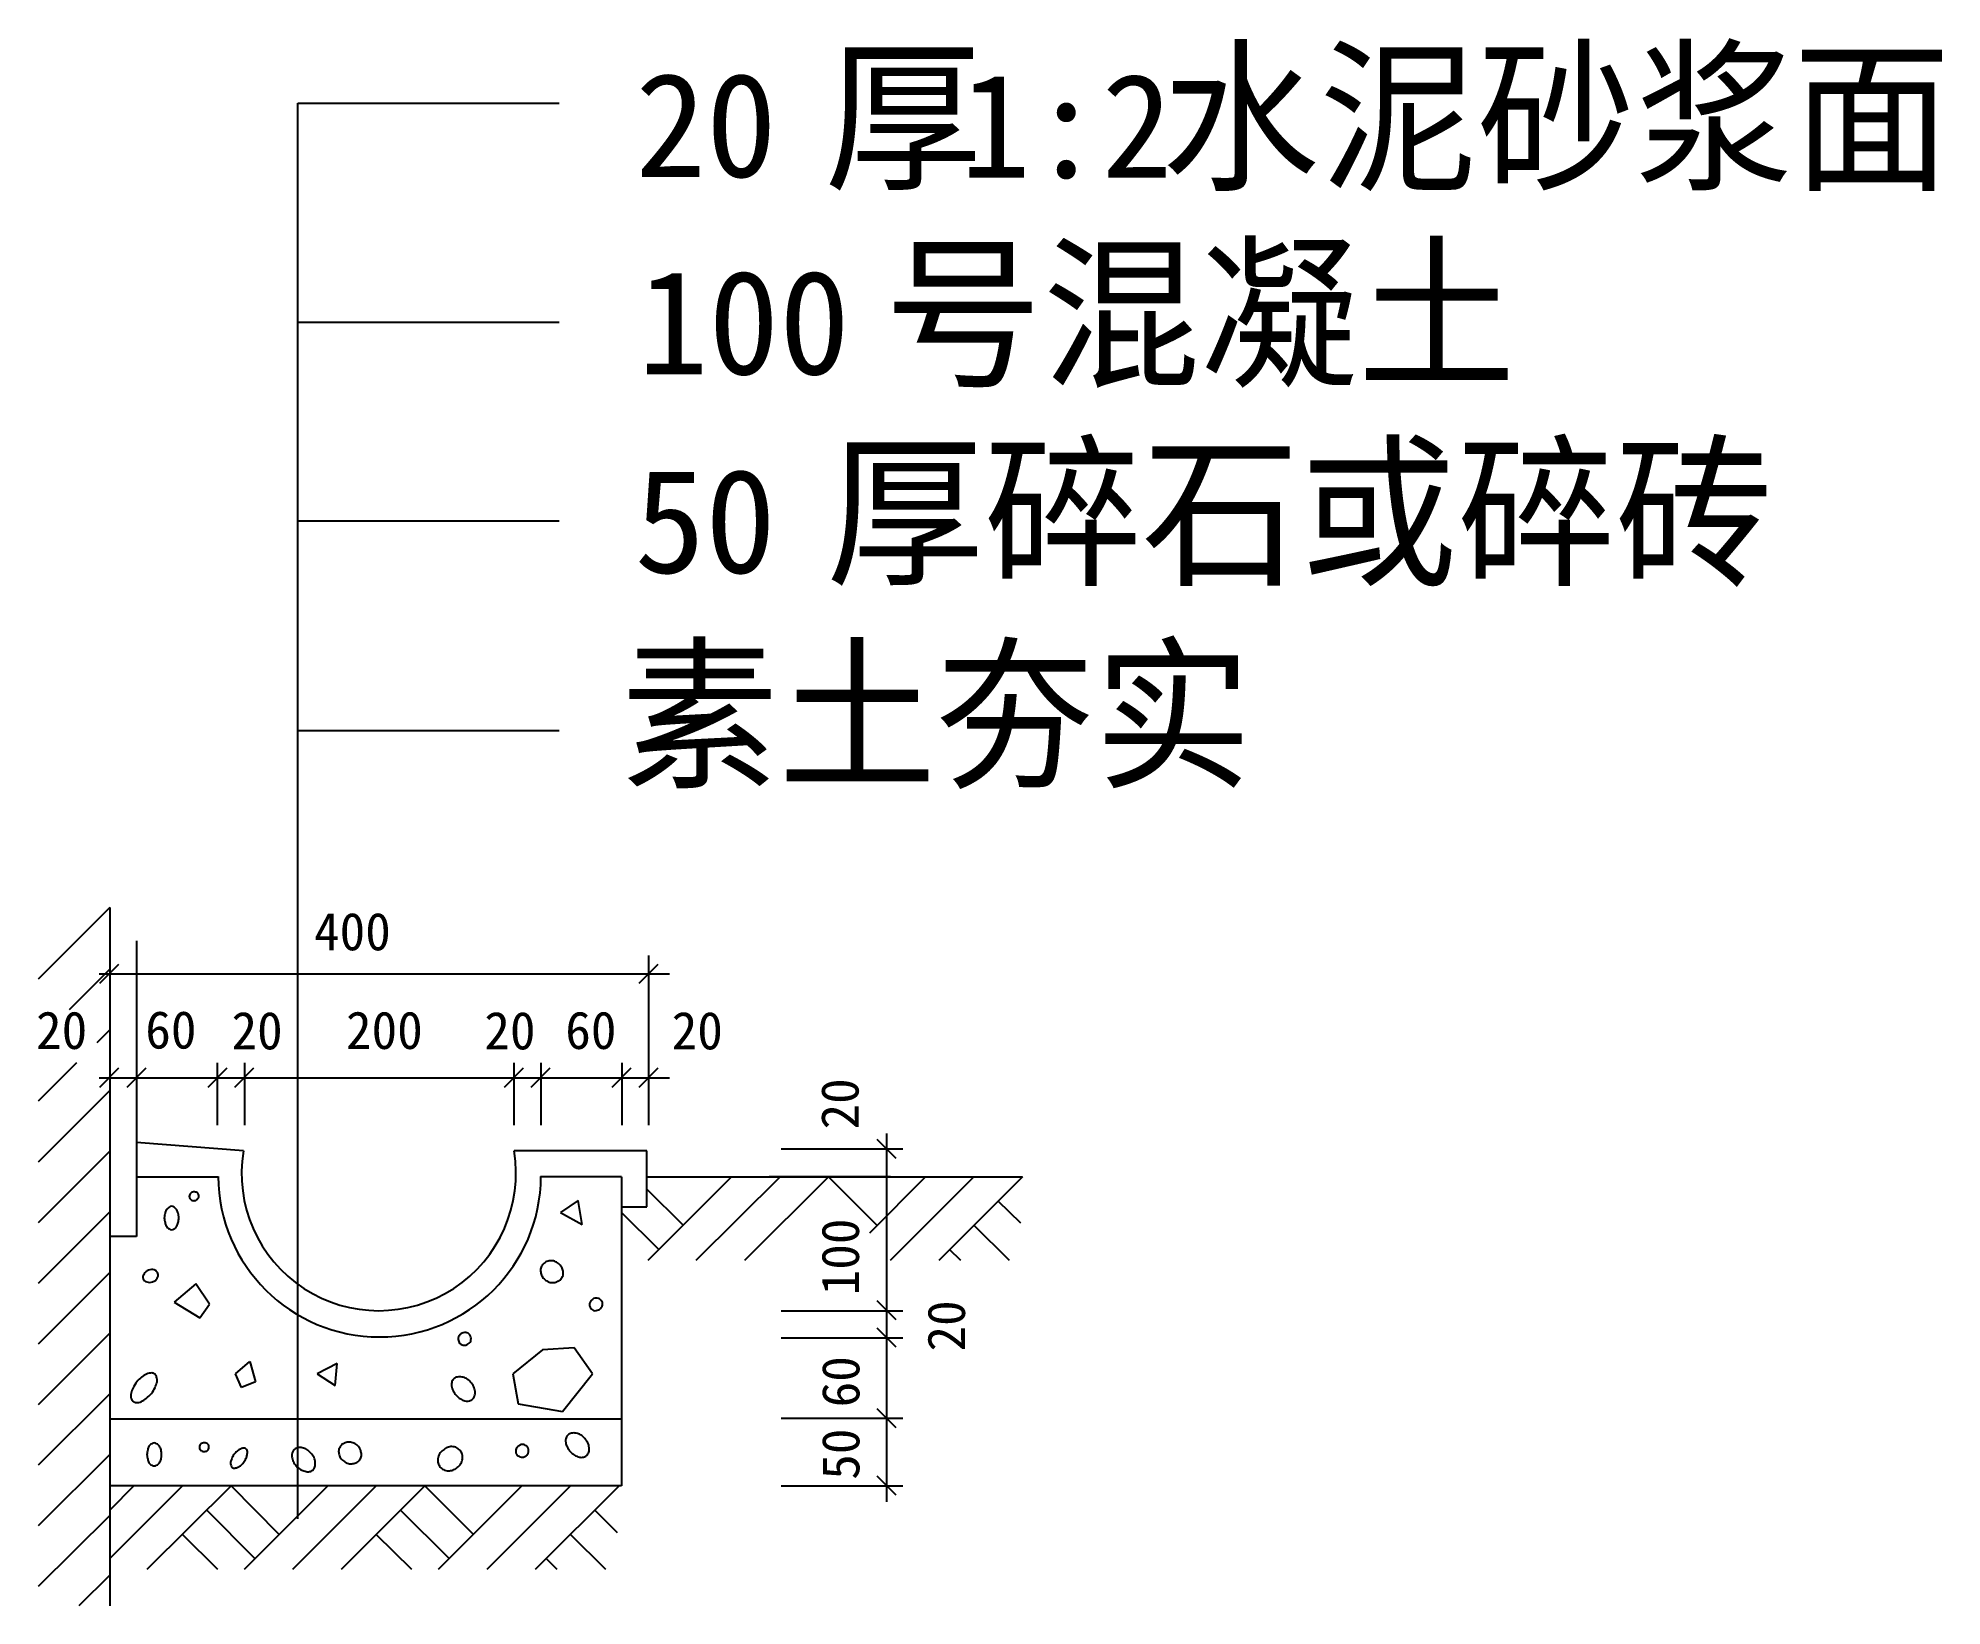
# Model space of a CAD drawing. Header units: metres. Extents: x 282.2 to 329.3, y 273.3 to 312.1.
import ezdxf

# ---------------------------------------------------------------- set-up
doc = ezdxf.new("R2010")
doc.units = ezdxf.units.M

msp = doc.modelspace()

# ---------------------------------------------------------------- linework, layer by layer
for p, q in [((288.62, 310.44), (295.08, 310.44)), ((288.62, 290.54), (288.62, 310.44)), ((288.62, 305.03), (295.08, 305.03)), ((288.62, 300.12), (295.08, 300.12)), ((288.62, 294.93), (295.08, 294.93)), ((283.97, 290.56), (282.2, 288.79)), ((288.62, 275.44), (288.62, 290.54)), ((284.63, 289.73), (284.63, 282.42)), ((283.97, 289.03), (282.97, 288.03)), ((297.29, 289.37), (297.29, 285.18)), ((283.71, 288.92), (297.81, 288.92)), ((283.97, 287.53), (283.65, 287.21)), ((283.15, 286.72), (282.2, 285.77)), ((286.63, 286.72), (286.63, 285.18)), ((287.3, 286.72), (287.3, 285.18)), ((293.96, 286.72), (293.96, 285.18)), ((294.63, 286.72), (294.63, 285.18)), ((296.63, 286.72), (296.63, 285.18)), ((283.71, 286.35), (297.81, 286.35)), ((283.97, 286.03), (282.2, 284.26)), ((284.63, 285.97), (284.63, 284.43)), ((287.28, 284.54), (284.63, 284.75)), ((303.17, 284.97), (303.17, 275.86)), ((283.97, 284.53), (282.2, 282.76)), ((297.25, 284.54), (293.97, 284.54)), ((297.25, 283.16), (297.25, 284.54)), ((300.57, 284.59), (303.57, 284.59)), ((299.34, 283.9), (297.27, 281.83)), ((300.54, 283.9), (298.46, 281.83)), ((301.74, 283.9), (299.66, 281.83)), ((300.27, 283.91), (303.27, 283.91)), ((302.93, 282.7), (301.74, 283.9)), ((304.13, 283.9), (302.75, 282.51)), ((305.33, 283.9), (303.26, 281.83)), ((306.53, 283.9), (304.46, 281.83)), ((295.55, 283.31), (295.11, 283.02)), ((295.65, 282.72), (295.55, 283.31)), ((298.14, 282.7), (297.25, 283.59)), ((306.49, 282.75), (305.93, 283.3)), ((283.97, 283.03), (282.2, 281.26)), ((295.11, 283.02), (295.65, 282.72)), ((296.62, 283.16), (297.25, 283.16)), ((297.54, 282.1), (296.62, 283.02)), ((284.63, 282.42), (283.97, 282.42)), ((306.21, 281.83), (305.33, 282.7)), ((305.01, 281.83), (304.73, 282.1)), ((283.97, 281.53), (282.2, 279.76)), ((286.1, 281.25), (285.56, 280.8)), ((286.44, 280.75), (286.1, 281.25)), ((285.56, 280.8), (286.2, 280.41)), ((286.2, 280.41), (286.44, 280.75)), ((300.57, 280.59), (303.57, 280.59)), ((283.97, 280.03), (282.2, 278.26)), ((294.67, 279.62), (293.93, 279.03)), ((295.45, 279.67), (294.67, 279.62)), ((295.9, 279.03), (295.45, 279.67)), ((300.57, 279.92), (303.57, 279.92)), ((287.08, 279.03), (287.43, 279.33)), ((287.43, 279.33), (287.57, 278.83)), ((289.59, 279.28), (289.1, 279.03)), ((289.54, 278.74), (289.59, 279.28)), ((287.23, 278.69), (287.08, 279.03)), ((287.57, 278.83), (287.23, 278.69)), ((289.1, 279.03), (289.54, 278.74)), ((293.93, 279.03), (294.07, 278.29)), ((295.16, 278.1), (295.9, 279.03)), ((283.97, 278.53), (282.2, 276.77)), ((294.07, 278.29), (295.16, 278.1)), ((300.57, 277.93), (303.57, 277.93)), ((283.97, 277.03), (282.2, 275.27)), ((285.77, 276.26), (283.97, 274.46)), ((284.57, 276.26), (283.97, 275.66)), ((286.97, 276.26), (284.89, 274.19)), ((288.16, 275.06), (286.97, 276.26)), ((289.36, 276.26), (287.29, 274.19)), ((290.56, 276.26), (288.49, 274.19)), ((291.76, 276.26), (289.69, 274.19)), ((292.96, 275.06), (291.76, 276.26)), ((294.16, 276.26), (292.09, 274.19)), ((295.36, 276.26), (293.29, 274.19)), ((296.56, 276.26), (294.49, 274.19)), ((300.57, 276.26), (303.57, 276.26)), ((283.97, 275.53), (282.2, 273.77)), ((287.56, 274.46), (286.37, 275.66)), ((292.36, 274.46), (291.16, 275.66)), ((296.52, 275.1), (295.96, 275.66)), ((286.64, 274.19), (285.77, 275.06)), ((291.44, 274.19), (290.56, 275.06)), ((296.23, 274.19), (295.36, 275.06)), ((295.03, 274.19), (294.76, 274.46)), ((283.97, 274.05), (283.21, 273.29))]:
    msp.add_line(p, q)
for points in [[(283.97, 290.56), (283.97, 273.29)], [(283.73, 288.69), (284.2, 289.16)], [(297.06, 288.69), (297.53, 289.16)], [(283.73, 286.12), (284.2, 286.59)], [(284.4, 286.12), (284.87, 286.59)], [(286.4, 286.12), (286.87, 286.59)], [(287.06, 286.12), (287.53, 286.59)], [(293.73, 286.12), (294.2, 286.59)], [(294.39, 286.12), (294.86, 286.59)], [(296.39, 286.12), (296.86, 286.59)], [(297.06, 286.12), (297.53, 286.59)], [(303.41, 284.35), (302.94, 284.82)], [(284.63, 283.9), (286.65, 283.9)], [(296.62, 283.9), (294.62, 283.9)], [(296.62, 283.9), (296.62, 276.26)], [(297.25, 283.9), (306.53, 283.9)], [(303.41, 280.36), (302.94, 280.83)], [(303.41, 279.69), (302.94, 280.16)], [(303.41, 277.69), (302.94, 278.16)], [(296.62, 277.91), (283.97, 277.91)], [(296.56, 276.26), (283.97, 276.26)], [(296.62, 276.26), (296.56, 276.26)], [(303.41, 276.03), (302.94, 276.5)]]:
    msp.add_lwpolyline(points)
for points in [[(286.04, 283.53, 0.09), (285.99, 283.51, 0.09), (285.96, 283.48, 0.1), (285.94, 283.44, 0.11), (285.94, 283.4, 0.11), (285.95, 283.36, 0.1), (285.98, 283.33, 0.09), (286.03, 283.31, 0.09), (286.07, 283.31, 0.09), (286.12, 283.33, 0.09), (286.15, 283.36, 0.1), (286.17, 283.4, 0.11), (286.17, 283.44, 0.11), (286.16, 283.48, 0.1), (286.13, 283.51, 0.09), (286.09, 283.52, 0.09), (286.04, 283.53, 0.09)], [(285.68, 282.88, 0.06), (285.66, 283, 0.08), (285.63, 283.08, 0.11), (285.56, 283.15, 0.15), (285.5, 283.17, 0.15), (285.44, 283.15, 0.11), (285.37, 283.08, 0.08), (285.34, 283, 0.06), (285.32, 282.88, 0.06), (285.34, 282.77, 0.08), (285.37, 282.68, 0.11), (285.44, 282.61, 0.15), (285.5, 282.59, 0.15), (285.56, 282.61, 0.11), (285.63, 282.68, 0.08), (285.66, 282.77, 0.06), (285.68, 282.88, 0.06)], [(284.93, 281.59, 0.08), (284.86, 281.55, 0.09), (284.82, 281.5, 0.1), (284.79, 281.44, 0.12), (284.8, 281.38, 0.12), (284.83, 281.33, 0.1), (284.89, 281.3, 0.09), (284.96, 281.29, 0.08), (285.03, 281.3, 0.08), (285.1, 281.34, 0.09), (285.14, 281.39, 0.1), (285.17, 281.46, 0.12), (285.16, 281.51, 0.12), (285.13, 281.56, 0.1), (285.07, 281.6, 0.09), (285, 281.61, 0.08), (284.93, 281.59, 0.08)], [(295.04, 281.77, 0.09), (294.94, 281.82, 0.09), (294.83, 281.82, 0.1), (294.73, 281.78, 0.11), (294.66, 281.71, 0.11), (294.62, 281.62, 0.1), (294.63, 281.52, 0.09), (294.67, 281.42, 0.09), (294.75, 281.34, 0.09), (294.86, 281.29, 0.09), (294.97, 281.29, 0.1), (295.07, 281.33, 0.11), (295.14, 281.39, 0.11), (295.18, 281.49, 0.1), (295.17, 281.59, 0.09), (295.12, 281.69, 0.09), (295.04, 281.77, 0.09)], [(295.9, 280.87, 0.09), (295.86, 280.83, 0.1), (295.83, 280.77, 0.1), (295.83, 280.71, 0.1), (295.86, 280.65, 0.1), (295.9, 280.61, 0.1), (295.96, 280.59, 0.1), (296.02, 280.6, 0.09), (296.08, 280.62, 0.09), (296.12, 280.67, 0.1), (296.15, 280.73, 0.1), (296.15, 280.79, 0.1), (296.12, 280.84, 0.1), (296.08, 280.88, 0.1), (296.02, 280.9, 0.1), (295.96, 280.9, 0.09), (295.9, 280.87, 0.09)], [(292.65, 280.02, 0.09), (292.61, 279.97, 0.1), (292.58, 279.91, 0.1), (292.59, 279.85, 0.1), (292.61, 279.8, 0.1), (292.65, 279.76, 0.1), (292.71, 279.74, 0.1), (292.77, 279.74, 0.09), (292.83, 279.77, 0.09), (292.88, 279.81, 0.1), (292.9, 279.87, 0.1), (292.9, 279.93, 0.1), (292.87, 279.99, 0.1), (292.83, 280.03, 0.1), (292.77, 280.05, 0.1), (292.71, 280.04, 0.09), (292.65, 280.02, 0.09)], [(284.64, 278.83, 0.05), (284.55, 278.68, 0.07), (284.5, 278.55, 0.11), (284.5, 278.42, 0.17), (284.55, 278.35, 0.17), (284.63, 278.32, 0.11), (284.75, 278.34, 0.07), (284.87, 278.42, 0.05), (285, 278.54, 0.05), (285.09, 278.69, 0.07), (285.14, 278.82, 0.11), (285.13, 278.95, 0.17), (285.09, 279.02, 0.17), (285.01, 279.05, 0.11), (284.88, 279.02, 0.07), (284.76, 278.95, 0.05), (284.64, 278.83, 0.05)], [(292.53, 278.5, 0.07), (292.64, 278.41, 0.08), (292.75, 278.36, 0.11), (292.86, 278.36, 0.13), (292.94, 278.4, 0.13), (292.99, 278.48, 0.11), (293, 278.59, 0.08), (292.97, 278.71, 0.07), (292.89, 278.82, 0.07), (292.79, 278.91, 0.08), (292.68, 278.95, 0.11), (292.56, 278.95, 0.13), (292.48, 278.91, 0.13), (292.43, 278.84, 0.11), (292.42, 278.73, 0.08), (292.46, 278.61, 0.07), (292.53, 278.5, 0.07)], [(285.25, 277.03, 0.06), (285.24, 277.15, 0.08), (285.2, 277.24, 0.11), (285.13, 277.3, 0.15), (285.07, 277.32, 0.15), (285.01, 277.3, 0.11), (284.94, 277.24, 0.08), (284.91, 277.15, 0.06), (284.89, 277.03, 0.06), (284.91, 276.92, 0.08), (284.94, 276.83, 0.11), (285.01, 276.77, 0.15), (285.07, 276.75, 0.15), (285.13, 276.77, 0.11), (285.2, 276.83, 0.08), (285.24, 276.92, 0.06), (285.25, 277.03, 0.06)], [(286.29, 277.32, 0.09), (286.24, 277.31, 0.09), (286.21, 277.28, 0.1), (286.19, 277.24, 0.11), (286.19, 277.2, 0.11), (286.2, 277.16, 0.1), (286.23, 277.13, 0.09), (286.28, 277.11, 0.09), (286.32, 277.11, 0.09), (286.37, 277.12, 0.09), (286.4, 277.15, 0.1), (286.42, 277.19, 0.11), (286.42, 277.24, 0.11), (286.41, 277.27, 0.1), (286.38, 277.31, 0.09), (286.33, 277.32, 0.09), (286.29, 277.32, 0.09)], [(287.04, 277.03, 0.06), (286.99, 276.93, 0.07), (286.96, 276.85, 0.11), (286.97, 276.76, 0.16), (287, 276.71, 0.16), (287.06, 276.7, 0.11), (287.14, 276.72, 0.07), (287.22, 276.77, 0.06), (287.29, 276.86, 0.06), (287.35, 276.96, 0.07), (287.37, 277.05, 0.11), (287.37, 277.13, 0.16), (287.33, 277.18, 0.16), (287.28, 277.19, 0.11), (287.2, 277.17, 0.07), (287.12, 277.12, 0.06), (287.04, 277.03, 0.06)], [(288.58, 276.75, 0.07), (288.69, 276.66, 0.08), (288.8, 276.62, 0.11), (288.91, 276.61, 0.13), (288.99, 276.65, 0.13), (289.04, 276.73, 0.11), (289.05, 276.84, 0.08), (289.02, 276.96, 0.07), (288.94, 277.07, 0.07), (288.84, 277.16, 0.08), (288.73, 277.2, 0.11), (288.62, 277.2, 0.13), (288.53, 277.16, 0.13), (288.49, 277.09, 0.11), (288.47, 276.98, 0.08), (288.51, 276.86, 0.07), (288.58, 276.75, 0.07)], [(290.05, 277.29, 0.09), (289.95, 277.33, 0.09), (289.84, 277.34, 0.1), (289.74, 277.3, 0.11), (289.67, 277.23, 0.11), (289.63, 277.14, 0.1), (289.64, 277.03, 0.09), (289.69, 276.93, 0.09), (289.77, 276.86, 0.09), (289.87, 276.81, 0.09), (289.98, 276.81, 0.1), (290.08, 276.84, 0.11), (290.15, 276.91, 0.11), (290.19, 277, 0.1), (290.18, 277.11, 0.09), (290.14, 277.21, 0.09), (290.05, 277.29, 0.09)], [(292.21, 277.14, 0.09), (292.12, 277.05, 0.09), (292.08, 276.93, 0.1), (292.09, 276.82, 0.11), (292.14, 276.72, 0.11), (292.22, 276.66, 0.1), (292.34, 276.63, 0.09), (292.45, 276.65, 0.09), (292.56, 276.71, 0.09), (292.65, 276.81, 0.09), (292.69, 276.92, 0.1), (292.68, 277.04, 0.11), (292.63, 277.13, 0.11), (292.55, 277.2, 0.1), (292.43, 277.23, 0.09), (292.32, 277.21, 0.09), (292.21, 277.14, 0.09)], [(294.08, 277.25, 0.09), (294.03, 277.2, 0.1), (294.01, 277.15, 0.1), (294.01, 277.08, 0.1), (294.03, 277.03, 0.1), (294.08, 276.99, 0.1), (294.14, 276.97, 0.1), (294.2, 276.97, 0.09), (294.26, 277, 0.09), (294.3, 277.04, 0.1), (294.32, 277.1, 0.1), (294.32, 277.16, 0.1), (294.3, 277.22, 0.1), (294.25, 277.26, 0.1), (294.2, 277.28, 0.1), (294.14, 277.28, 0.09), (294.08, 277.25, 0.09)], [(295.35, 277.11, 0.07), (295.46, 277.02, 0.08), (295.57, 276.97, 0.11), (295.68, 276.97, 0.13), (295.76, 277.01, 0.13), (295.81, 277.09, 0.11), (295.82, 277.2, 0.08), (295.79, 277.32, 0.07), (295.71, 277.43, 0.07), (295.61, 277.52, 0.08), (295.5, 277.56, 0.11), (295.38, 277.56, 0.13), (295.3, 277.52, 0.13), (295.25, 277.45, 0.11), (295.24, 277.33, 0.08), (295.28, 277.22, 0.07), (295.35, 277.11, 0.07)]]:
    msp.add_lwpolyline(points, format="xyb")
for centre, radius, start, end in [((290.62, 283.98), 3.39, 170.53, 369.47), ((290.64, 283.93), 3.99, 180.35, 359.65)]:
    msp.add_arc(centre, radius, start, end)

# ---------------------------------------------------------------- texts
for s, height, p in [('水泥砂浆面', 3, (309.97, 308.6)), ('厚', 3, (301.63, 308.6)), ('20', 2.57, (296.96, 308.62)), ('1:2', 2.57, (304.99, 308.6)), ('号混凝土', 3, (303.12, 303.74)), ('100', 2.57, (297.02, 303.74)), ('厚碎石或碎砖', 3, (301.68, 298.83)), ('50', 2.57, (296.94, 298.83)), ('素土夯实', 3, (296.6, 293.82)), ('400', 0.93, (289.02, 289.5)), ('20', 0.93, (282.15, 287.06)), ('60  ', 0.93, (284.85, 287.07)), ('200', 0.93, (289.81, 287.06)), ('20 ', 0.93, (286.98, 287.05)), ('20 ', 0.93, (293.23, 287.05)), ('60', 0.93, (295.23, 287.06)), ('20 ', 0.93, (297.86, 287.05))]:
    msp.add_text(s, height=height).set_placement(p)
for s, p in [('20', (302.48, 285.07)), ('100', (302.49, 280.97)), ('20', (305.11, 279.58)), ('60', (302.5, 278.2)), ('50 ', (302.5, 276.41))]:
    msp.add_text(s, height=0.93, rotation=90).set_placement(p)

doc.saveas('drawing.dxf')
